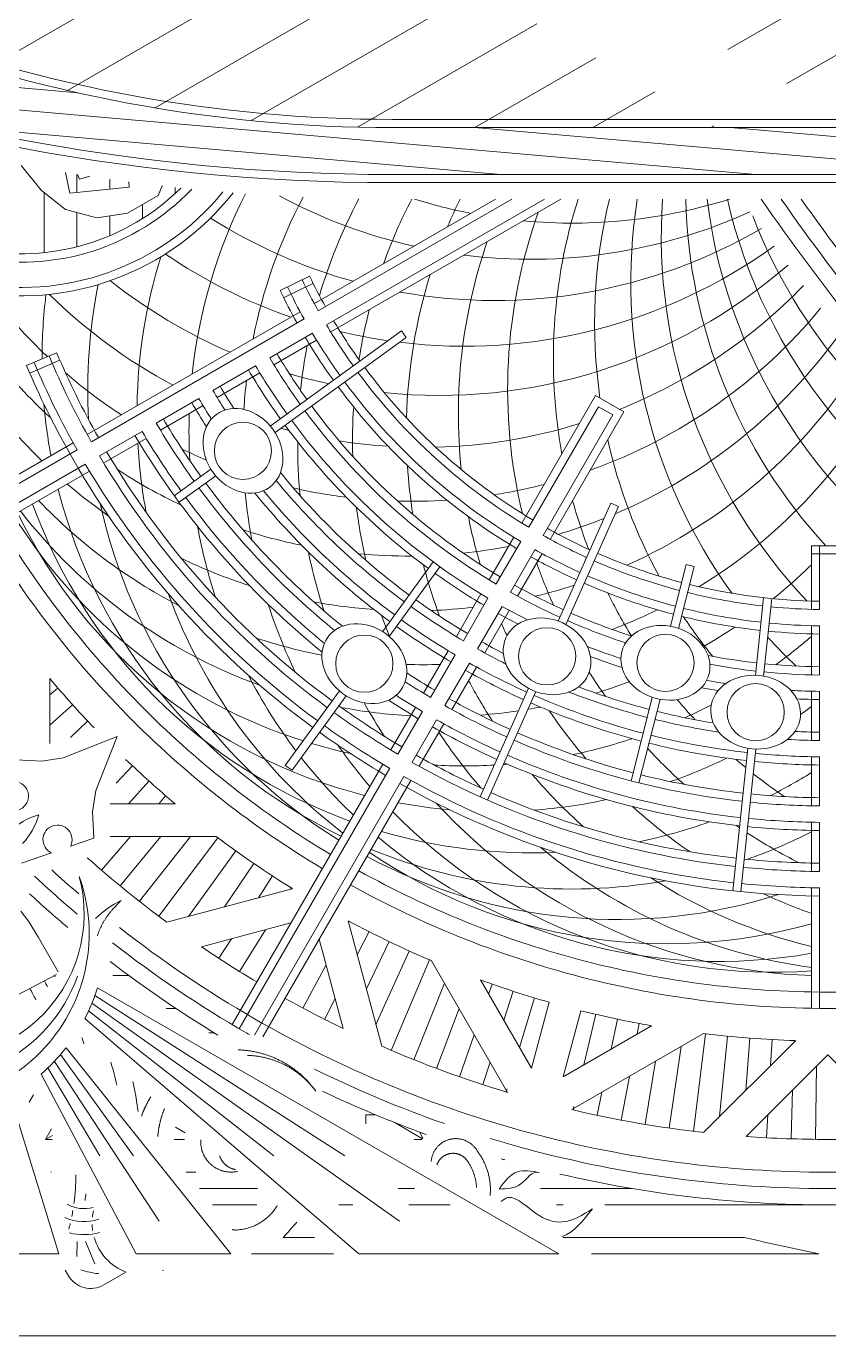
# Model space of a CAD drawing. Header units: inches. Extents: x -1.5 to 24.5, y -14.4 to 30.8.
# Drawn here: x 15.943 to 16.709, y 25.409 to 26.659 of the extents above; entities that cross this region are included whole.
import ezdxf

# ---------------------------------------------------------------- set-up
doc = ezdxf.new("R2010")
doc.units = ezdxf.units.IN
doc.header["$MEASUREMENT"] = 0
doc.layers.add('NOPLOT', color=5, linetype='Continuous', lineweight=5)

# ---------------------------------------------------------------- blocks, each defined once
blk = doc.blocks.new('Outline')
at = {"layer": 'NOPLOT', "color": 1}
blk.add_line((-1.25, 0), (-1.25, 2.3125), dxfattribs=at)
blk = doc.blocks.new('BG')
at = {"layer": 'NOPLOT', "color": 5}
for p, q in [((-0.8515, -1.4626), (-0.8515, 0)), ((-0.9948, -1.25), (-0.9169, -1.1721)), ((-1.4807, -1.2344), (-1.4807, -1.2656)), ((-1.4729, -1.2344), (-1.4729, -1.2656)), ((-0.9948, -1.25), (-0.9169, -1.3279)), ((-1.4807, -1.2578), (-1.4198, -1.2578)), ((-1.1542, -1.2578), (-1.039, -1.2578)), ((-0.9141, -1.2617), (-0.9839, -1.2609)), ((-1.4807, -1.2656), (-1.42, -1.2656)), ((-1.1543, -1.2656), (-1.0391, -1.2656)), ((-1.0071, -1.2819), (-1.0083, -1.2819)), ((-1.0082, -1.2808), (-0.9206, -1.3684)), ((-0.9146, -1.285), (-0.9614, -1.2835)), ((-1.357, -1.319), (-1.431, -1.3113)), ((-1.3562, -1.3113), (-1.4302, -1.3035)), ((-0.9845, -1.3045), (-1.0095, -1.3031)), ((-0.9156, -1.3083), (-0.9377, -1.3071)), ((-1.1505, -1.3329), (-1.2866, -1.3186)), ((-0.9608, -1.3282), (-1.0106, -1.3244)), ((-1.1513, -1.3407), (-1.2874, -1.3264)), ((-0.9358, -1.3532), (-1.0125, -1.3456)), ((-0.9425, -1.4942), (-1.015, -1.3685)), ((-0.9217, -1.378), (-1.0148, -1.3667)), ((-1.4627, -1.385), (-1.4608, -1.3775)), ((-1.4038, -1.4001), (-1.4627, -1.385)), ((-1.4018, -1.3925), (-1.4608, -1.3775)), ((-0.9248, -1.4012), (-1.0027, -1.39)), ((-1.2544, -1.4301), (-1.334, -1.4098)), ((-1.2563, -1.4377), (-1.3359, -1.4174)), ((-1.0227, -1.4193), (-1.0217, -1.4195)), ((-0.9738, -1.5025), (-1.0225, -1.4182)), ((-0.9284, -1.4242), (-0.9887, -1.4142)), ((-1.0147, -1.4317), (-1.0246, -1.4298)), ((-0.8671, -1.5242), (-0.8671, -1.4368)), ((-1.5213, -1.4569), (-1.5182, -1.4498)), ((-1.4055, -1.5), (-1.5182, -1.4498)), ((-0.9325, -1.4472), (-0.9742, -1.4393)), ((-1.4087, -1.5071), (-1.5213, -1.4569)), ((-1.0002, -1.4567), (-1.0288, -1.4506)), ((-0.9852, -1.4827), (-1.0334, -1.4714)), ((-0.937, -1.4701), (-0.9591, -1.4654)), ((-1.0368, -1.4856), (-0.9738, -1.5025)), ((-0.9421, -1.4928), (-0.9453, -1.4921)), ((-1.8115, -1.5045), (-1.6847, -1.7242)), ((-0.8515, -1.5089), (-0.8515, -1.5025)), ((-1.8115, -1.5202), (-1.6914, -1.7282)), ((-1.0449, -1.5158), (-0.9819, -1.5327)), ((-1.2411, -1.5817), (-1.3447, -1.5356)), ((-1.2379, -1.5746), (-1.3415, -1.5284)), ((-0.9819, -1.5327), (-1.0662, -1.5814)), ((-1.0016, -1.5441), (-1.049, -1.5298)), ((-1.7049, -1.736), (-1.8115, -1.5514)), ((-0.9589, -1.5555), (-1.0846, -1.6281)), ((-1.0277, -1.5591), (-1.0554, -1.5501)), ((-0.9593, -1.5569), (-0.9624, -1.556)), ((-1.7118, -1.7398), (-1.8115, -1.567)), ((-1.0527, -1.5736), (-1.0622, -1.5703)), ((-0.9663, -1.5792), (-0.9877, -1.5722)), ((-1.0658, -1.5803), (-1.0649, -1.5806)), ((-0.9737, -1.6013), (-1.0138, -1.5872)), ((-0.9817, -1.6232), (-1.0389, -1.6017)), ((-0.8515, -1.6498), (-0.8515, -1.6102)), ((-1.394, -1.6684), (-1.4606, -1.62)), ((-0.9901, -1.6449), (-1.0631, -1.6157)), ((-1.3986, -1.6747), (-1.4652, -1.6263)), ((-0.999, -1.6665), (-1.0853, -1.6298)), ((-0.9304, -1.6638), (-0.9147, -1.6367)), ((-0.9211, -1.6395), (-0.9153, -1.6362)), ((-0.914, -1.6373), (-0.914, -1.6447)), ((-1.0237, -1.681), (-1.0938, -1.6492)), ((-0.8671, -1.6597), (-0.8671, -1.6444)), ((-1.6858, -1.6568), (-1.6795, -1.6522)), ((-1.5949, -1.7819), (-1.6858, -1.6568)), ((-1.5886, -1.7773), (-1.6795, -1.6522)), ((-1.0578, -1.6901), (-1.1028, -1.6685)), ((-1.1226, -1.7075), (-1.0029, -1.6754)), ((-0.9374, -1.6812), (-0.9374, -1.6908)), ((-1.0901, -1.6988), (-1.1124, -1.6875)), ((-0.929, -1.6908), (-0.9374, -1.6908)), ((-1.2663, -1.7611), (-1.3375, -1.7094)), ((-1.121, -1.7071), (-1.122, -1.7065)), ((-1.105, -1.7351), (-1.0199, -1.7123)), ((-0.8515, -1.7163), (-0.8515, -1.703)), ((-1.2709, -1.7675), (-1.3421, -1.7158)), ((-1.0286, -1.73), (-1.0484, -1.72)), ((-1.0394, -1.7507), (-1.0806, -1.7286)), ((-1.7381, -1.7445), (-1.7244, -1.7725)), ((-1.7311, -1.7411), (-1.7174, -1.7691)), ((-1.5799, -1.9525), (-1.6971, -1.7496)), ((-1.5867, -1.9564), (-1.704, -1.7533)), ((-1.2709, -1.7675), (-1.2663, -1.7611)), ((-1.1529, -1.7624), (-1.154, -1.7617)), ((-1.1533, -1.7608), (-1.1213, -1.8805)), ((-1.1206, -1.7622), (-1.0978, -1.8473)), ((-1.1447, -1.7932), (-1.1656, -1.7796)), ((-1.0744, -1.8113), (-1.1141, -1.7865)), ((-1.136, -1.8256), (-1.1772, -1.7974)), ((-0.8671, -1.8495), (-0.8671, -1.7941)), ((-0.8515, -1.8371), (-0.8515, -1.7947)), ((-1.1268, -1.8597), (-1.1894, -1.8148)), ((-1.0869, -1.8309), (-1.1054, -1.8188)), ((-1.5221, -1.8688), (-1.5475, -1.8338)), ((-1.2031, -1.9347), (-1.2031, -1.8334)), ((-1.1271, -1.8882), (-1.202, -1.8319)), ((-1.0156, -1.8406), (-1.0156, -1.835)), ((-1.5284, -1.8734), (-1.5538, -1.8384)), ((-1.1413, -1.9067), (-1.2031, -1.8581)), ((-0.8828, -1.862), (-0.8828, -1.853)), ((-1.2351, -1.8736), (-1.2344, -1.8742)), ((-1.2344, -1.9345), (-1.2344, -1.8726)), ((-1.039, -1.8812), (-1.039, -1.8719)), ((-0.9256, -1.8721), (-0.9204, -1.863)), ((-0.914, -1.8736), (-0.914, -1.8638)), ((-1.8241, -1.8851), (-1.8151, -1.8889)), ((-1.2344, -1.8882), (-1.242, -1.8817)), ((-1.1559, -1.9249), (-1.2031, -1.8861)), ((-1.8151, -1.8889), (-1.7982, -1.918)), ((-1.2344, -1.9171), (-1.2561, -1.8976)), ((-1.823, -1.9163), (-1.828, -1.9168)), ((-1.8172, -1.973), (-1.823, -1.9163)), ((-1.7982, -1.918), (-1.7936, -1.9474)), ((-1.254, -1.9288), (-1.2705, -1.9133)), ((-1.1709, -1.9428), (-1.2031, -1.9151)), ((-1.0703, -1.932), (-1.0703, -1.9166)), ((-1.7936, -1.9474), (-1.8016, -1.9772)), ((-1.8333, -1.9541), (-1.8306, -1.9638)), ((-1.5586, -1.9583), (-1.501, -2.058)), ((-1.5519, -1.9543), (-1.4943, -2.054)), ((-1.2977, -1.9725), (-1.3132, -1.9561)), ((-1.8369, -1.9772), (-1.8172, -1.973)), ((-1.8306, -1.9638), (-1.835, -1.9656)), ((-1.8306, -1.9638), (-1.8306, -1.9638)), ((-1.5214, -2.0696), (-1.5789, -1.9699)), ((-1.5145, -2.0658), (-1.5721, -1.9661)), ((-1.5547, -1.965), (-1.5682, -1.9728)), ((-1.3094, -1.9921), (-1.3289, -1.9704)), ((-1.8016, -1.9772), (-1.8196, -2)), ((-1.6649, -1.9857), (-1.6526, -2.0144)), ((-1.6577, -1.9826), (-1.6454, -2.0113)), ((-1.3383, -1.9921), (-1.3448, -1.9845)), ((-1.292, -1.9921), (-1.3539, -1.9921)), ((-1.353, -1.9914), (-1.3523, -1.9921)), ((-0.924, -1.9905), (-0.914, -1.9963)), ((-0.9178, -1.9897), (-0.914, -1.9963)), ((-0.914, -1.9963), (-0.914, -1.9898)), ((-0.8828, -1.9912), (-0.8828, -1.9905)), ((-1.8196, -2), (-1.8437, -2.0195)), ((-0.9496, -2.0118), (-0.9566, -2.0078))]:
    blk.add_line(p, q, dxfattribs=at)
at = {"layer": 'NOPLOT', "color": 5, "linetype": 'Continuous'}
for p, q in [((-1.8227, -1.8725), (-1.8169, -1.8725)), ((-1.8065, -1.9038), (-1.7929, -1.9038)), ((-1.8305, -1.935), (-1.8211, -1.935)), ((-1.7955, -1.935), (-1.7765, -1.935)), ((-1.8351, -1.9663), (-1.8179, -1.9663)), ((-1.7986, -1.9663), (-1.766, -1.9663)), ((-1.8176, -1.9975), (-1.7604, -1.9975))]:
    blk.add_line(p, q, dxfattribs=at)
at = {"layer": 'NOPLOT', "color": 5}
for points in [[(-1.4042, -1.2578), (-1.3573, -1.2578)], [(-1.3417, -1.2578), (-1.2948, -1.2578)], [(-1.2792, -1.2578), (-1.2323, -1.2578)], [(-1.2167, -1.2578), (-1.1698, -1.2578)], [(-1.4043, -1.2656), (-1.3574, -1.2656)], [(-1.3418, -1.2656), (-1.2949, -1.2656)], [(-1.2793, -1.2656), (-1.2324, -1.2656)], [(-1.2168, -1.2656), (-1.1699, -1.2656)], [(-1.5023, -1.5418), (-1.624, -1.4715), (-1.6084, -1.4445), (-1.4867, -1.5147)], [(-1.4983, -1.5351), (-1.6133, -1.4687), (-1.6055, -1.4552), (-1.4905, -1.5216)], [(-1.4732, -1.5226), (-1.4326, -1.546)], [(-1.4769, -1.5294), (-1.4364, -1.5528)], [(-1.4482, -1.5731), (-1.4888, -1.5496)], [(-1.4442, -1.5664), (-1.4848, -1.5429)], [(-1.4228, -1.5607), (-1.3822, -1.5841)], [(-1.419, -1.5538), (-1.3784, -1.5773)], [(-1.39, -1.5976), (-1.4306, -1.5742)], [(-1.3941, -1.6043), (-1.4347, -1.5809)], [(-1.3649, -1.5851), (-1.3243, -1.6085)], [(-1.3687, -1.5919), (-1.3281, -1.6153)], [(-1.3399, -1.6356), (-1.3805, -1.6121)], [(-1.3359, -1.6289), (-1.3765, -1.6054)], [(-1.3146, -1.6232), (-1.274, -1.6466)], [(-1.3108, -1.6163), (-1.2702, -1.6398)], [(-1.2818, -1.6601), (-1.3224, -1.6367)], [(-1.2858, -1.6668), (-1.3264, -1.6434)], [(-1.2566, -1.6476), (-1.0118, -1.789)], [(-1.2604, -1.6544), (-1.0134, -1.797)], [(-1.0237, -1.8182), (-1.2722, -1.6746)], [(-1.0197, -1.8114), (-1.2682, -1.6679)], [(-1.6836, -1.7417), (-1.6601, -1.7823)], [(-1.6769, -1.7377), (-1.6534, -1.7783)], [(-1.6523, -1.7959), (-1.6289, -1.8365)], [(-1.6456, -1.7918), (-1.6222, -1.8325)], [(-1.6144, -1.846), (-1.5909, -1.8866)], [(-1.6211, -1.85), (-1.5976, -1.8906)], [(-1.5898, -1.9041), (-1.5664, -1.9447)], [(-1.5831, -1.9001), (-1.5597, -1.9407)]]:
    blk.add_lwpolyline(points, dxfattribs=at)
for centre in [(-1.3218, -1.3188), (-1.3689, -1.4049), (-1.3751, -1.5178), (-1.3681, -1.6921), (-1.5712, -1.8079)]:
    blk.add_circle(centre, 0.0273, dxfattribs=at)
for centre, radius, start, end in [((-1.9765, -1.25), 1.125, 0, 15), ((-1.9765, -1.25), 1.0938, 0, 15), ((-1.9765, -1.25), 1.1094, 0, 15), ((-1.9765, -1.25), 0.9219, 0, 15), ((-1.9765, -1.25), 0.9375, 0, 15), ((-1.9242, -0.8528), 0.5057, 282.8799, 334.703), ((-1.8728, -0.8631), 0.5057, 276.9654, 332.5906), ((-1.9765, -0.8494), 0.5057, 290.9694, 330.8188), ((-1.9765, -1.25), 1.0625, 0, 4.2069), ((-1.8728, -1.6369), 0.5057, 31.4648, 61.2045), ((-1.9242, -1.6472), 0.5057, 23.9648, 58.1994), ((-1.9765, -1.6506), 0.5057, 23.0092, 54.6229), ((-1.9765, -1.25), 0.9219, 345, 0), ((-1.9765, -1.25), 0.9375, 345, 0), ((-1.9765, -1.25), 1.0938, 345, 0), ((-1.9765, -1.25), 1.0625, 355.7931, 0), ((-1.9765, -1.25), 1.1094, 345, 0), ((-1.9765, -1.25), 1.125, 346.8733, 0), ((-1.8232, -0.8799), 0.5057, 271.326, 312.6357), ((-2.0288, -1.6472), 0.5057, 19.714, 50.5363), ((-1.9765, -1.25), 0.5489, 346.1024, 359.1845), ((-1.9765, -1.25), 0.5568, 354.402, 359.196), ((-1.9765, -1.25), 0.5724, 354.391, 359.2179), ((-1.9765, -1.25), 0.5802, 354.3858, 359.2285), ((-1.9765, -1.25), 0.6114, 354.366, 359.2679), ((-1.9765, -1.25), 0.6193, 354.3614, 359.2771), ((-1.9765, -1.25), 0.6349, 356.8138, 359.2949), ((-1.9765, -1.25), 0.6427, 357.3708, 359.3035), ((-1.9765, -1.25), 0.6739, 357.3304, 359.3358), ((-1.9765, -1.25), 0.6818, 356.7635, 359.3434), ((-1.9765, -1.25), 0.6974, 354.3209, 359.3581), ((-1.9765, -1.25), 0.7052, 354.3174, 359.3652), ((-1.9765, -1.25), 0.8302, 330.5392, 359.4608), ((-1.9765, -1.25), 0.7364, 354.3039, 359.3922), ((-1.9765, -1.25), 0.7443, 354.3007, 359.3986), ((-1.9765, -1.25), 0.7599, 354.2945, 359.4109), ((-1.9765, -1.25), 0.7677, 354.2915, 359.4169), ((-1.9765, -1.25), 0.7989, 354.2801, 359.4397), ((-1.9765, -1.25), 0.8068, 354.2774, 359.4451), ((-1.9765, -1.25), 0.8224, 354.2722, 359.4557), ((-1.7762, -0.9031), 0.5057, 265.9975, 313.5352), ((-2.0802, -1.6369), 0.5057, 21.8499, 46.0012), ((-1.8232, -1.6201), 0.5057, 38.9648, 44.5093), ((-1.7762, -1.5969), 0.5057, 35.9932, 40.9342), ((-1.7326, -1.5678), 0.5057, 35.257, 36.6995), ((-1.6932, -1.5333), 0.5057, 26.8518, 31.9576), ((-1.5759, -1.25), 0.5057, 312.3774, 358.2292), ((-1.5793, -1.3023), 0.5057, 314.2004, 4.158), ((-1.6587, -1.4939), 0.5057, 19.2464, 26.8322), ((-1.5896, -1.3537), 0.5057, 319.9712, 10.0288), ((-1.5793, -1.1977), 0.5057, 319.8774, 352.2814), ((-1.6064, -1.4033), 0.5057, 325.842, 15.7996), ((-1.5896, -1.1463), 0.5057, 327.3774, 346.3527), ((-1.6064, -1.0967), 0.5057, 334.8774, 340.4838), ((-1.7326, -0.9322), 0.5057, 312.1054, 316.5068), ((-1.6296, -1.0497), 0.5057, 326.746, 333.2536), ((-1.9765, -1.25), 0.9687, 352.9725, 358.1803), ((-2.1298, -1.6201), 0.5057, 353.9648, 41.0749), ((-1.6587, -1.0061), 0.5057, 321.4789, 325.6482), ((-1.6296, -1.4503), 0.5057, 331.7708, 17.6226), ((-2.1768, -1.5969), 0.5057, 353.0092, 35.8084), ((-1.9765, -1.25), 0.5568, 346.0967, 353.598), ((-2.2598, -1.5333), 0.5057, 352.7627, 24.4188), ((-2.2204, -1.5678), 0.5057, 349.714, 30.2449), ((-1.9765, -1.25), 0.5724, 346.0857, 353.609), ((-1.9765, -1.25), 0.5802, 346.0804, 353.6142), ((-1.9765, -1.25), 0.6114, 349.2345, 353.634), ((-1.9765, -1.25), 0.6193, 349.5347, 353.6386), ((-1.9765, -1.25), 0.6974, 346.0156, 353.6791), ((-1.9765, -1.25), 0.7443, 336.3007, 353.6993), ((-1.9765, -1.25), 0.7052, 346.0121, 353.6826), ((-1.9765, -1.25), 0.7599, 336.2945, 353.7055), ((-1.6587, -1.0061), 0.5057, 319.0529, 320.4228), ((-1.9765, -1.25), 0.7677, 336.2915, 353.7085), ((-1.9765, -1.25), 0.7364, 345.9986, 353.6961), ((-1.9765, -1.25), 0.7989, 336.2801, 353.7199), ((-1.6296, -1.0497), 0.5057, 325.309, 325.7456), ((-1.7326, -0.9322), 0.5057, 261.0273, 306.0352), ((-2.2943, -1.4939), 0.5057, 354.7214, 17.286), ((-1.8232, -1.6201), 0.5057, 29.8181, 33.8224), ((-1.9765, -1.25), 0.6349, 349.5105, 351.1862), ((-1.7326, -1.5678), 0.5057, 19.3518, 25.9471), ((-1.9765, -1.25), 0.8068, 330.5549, 353.7226), ((-1.9765, -1.25), 0.8224, 330.5443, 353.7278), ((-1.6932, -0.9667), 0.5057, 303.6776, 309.0068), ((-1.9765, -1.25), 0.6427, 349.1901, 350.6292), ((-1.7762, -1.5969), 0.5057, 24.6125, 27.7925), ((-1.9765, -1.25), 0.6739, 346.0268, 350.6696), ((-1.9765, -1.25), 0.6818, 346.023, 351.2365), ((-1.6932, -1.5333), 0.5057, 11.7464, 19.691), ((-1.9765, -1.25), 1.0625, 346.711, 353.6028), ((-1.6587, -1.0061), 0.5057, 309.9887, 312.8875), ((-1.6296, -1.0497), 0.5057, 312.6267, 318.1482), ((-1.6064, -1.0967), 0.5057, 317.809, 325.7536), ((-1.9765, -1.25), 0.5489, 336.4077, 345.287), ((-1.9765, -1.25), 0.5568, 336.402, 345.2927), ((-1.9765, -1.25), 0.5724, 336.391, 345.3037), ((-1.9765, -1.25), 0.5802, 336.3858, 345.3089), ((-1.6932, -0.9667), 0.5057, 282.7489, 298.5352), ((-1.6587, -1.4939), 0.5057, 337.7186, 10.1226), ((-1.8728, -1.6369), 0.5057, 20.9932, 26.3224), ((-1.9765, -1.25), 0.6739, 339.3304, 345.3626), ((-1.9765, -1.25), 0.6818, 338.7635, 345.3664), ((-1.9765, -1.25), 0.9687, 345.9242, 350.0039), ((-1.6587, -1.0061), 0.5057, 296.1776, 301.4931), ((-1.9765, -1.25), 0.6114, 336.366, 342.1548), ((-1.9765, -1.25), 0.6974, 336.3209, 345.3737), ((-1.9765, -1.25), 0.7052, 336.3174, 345.3773), ((-1.9765, -1.25), 0.7364, 336.3039, 345.3908), ((-1.7762, -1.5969), 0.5057, 11.8518, 18.4471), ((-1.6296, -1.0497), 0.5057, 311.5529, 311.5639), ((-1.9765, -1.25), 0.6193, 336.3614, 341.8547), ((-1.9765, -1.25), 0.6349, 338.8138, 341.8789), ((-1.9765, -1.25), 0.6427, 339.3708, 342.1993), ((-1.8232, -1.6201), 0.5057, 17.1125, 20.9309), ((-1.6932, -0.9667), 0.5057, 256.4746, 278.1501), ((-1.6296, -1.0497), 0.5057, 302.2075, 305.3875), ((-1.7326, -1.5678), 0.5057, 4.2464, 12.191), ((-1.9765, -1.6506), 0.5057, 16.4648, 21.7263), ((-2.0802, -1.6369), 0.5057, 1.4648, 17.2511), ((-1.6587, -1.0061), 0.5057, 285.4907, 291.0352), ((-1.9765, -1.25), 0.5489, 330.8155, 335.5923), ((-1.9765, -1.25), 0.5568, 330.804, 335.598), ((-1.9765, -1.25), 0.5724, 330.7821, 335.609), ((-1.6064, -1.0967), 0.5057, 304.0529, 310.6482), ((-1.5896, -1.1463), 0.5057, 310.309, 318.2536), ((-1.6587, -1.0061), 0.5057, 252.41, 280.286), ((-1.9765, -1.25), 0.5802, 330.7715, 335.6142), ((-1.9242, -1.6472), 0.5057, 13.4932, 17.8946), ((-1.9765, -1.25), 0.9219, 330.9712, 345), ((-1.9765, -1.25), 0.9375, 330.955, 345), ((-1.6296, -1.0497), 0.5057, 289.0658, 294.0068), ((-1.9765, -1.25), 0.6114, 330.7321, 335.634), ((-1.9765, -1.25), 0.6193, 330.7229, 335.6386), ((-1.6932, -1.5333), 0.5057, 343.6473, 2.6226), ((-2.0288, -1.6472), 0.5057, 8.9648, 14.5093), ((-1.8232, -1.6201), 0.5057, 9.5772, 10.9471), ((-1.9765, -1.25), 0.9687, 339.9961, 344.0758), ((-1.6296, -1.0497), 0.5057, 250.4184, 283.5352), ((-1.9765, -1.25), 0.5489, 306.4077, 329.1845), ((-1.9765, -1.25), 0.5568, 306.402, 329.196), ((-1.9765, -1.25), 0.6349, 330.7051, 333.1862), ((-1.9765, -1.25), 0.6974, 330.6419, 335.6791), ((-1.9765, -1.25), 1.0938, 330, 345), ((-1.9765, -1.25), 1.1094, 343.1377, 345), ((-1.9765, -1.25), 0.5724, 306.391, 329.2179), ((-1.9765, -1.25), 0.5802, 306.3858, 329.2285), ((-1.9765, -1.25), 0.6427, 330.6965, 332.6292), ((-1.9765, -1.25), 0.7052, 330.6348, 335.6826), ((-1.8232, -1.6201), 0.5057, 4.3518, 8.5211), ((-1.9765, -1.25), 0.6114, 306.366, 329.2679), ((-1.9765, -1.6506), 0.5057, 5.9932, 10.9342), ((-1.6064, -1.0967), 0.5057, 293.3005, 294.743), ((-1.9765, -1.25), 0.6739, 330.6642, 332.6696), ((-1.9765, -1.25), 0.6818, 330.6566, 333.2365), ((-1.9765, -1.25), 0.7364, 330.6078, 335.6961), ((-1.9765, -1.25), 0.7443, 330.6014, 335.6993), ((-1.7762, -1.5969), 0.5057, 4.2544, 4.691), ((-1.9765, -1.25), 1.0625, 336.3972, 343.289), ((-1.9765, -1.25), 1.125, 343.9219, 344.1149), ((-1.6064, -1.0967), 0.5057, 251.0137, 276.0352), ((-1.9765, -1.25), 0.6193, 306.3614, 329.2771), ((-1.9765, -1.25), 0.6349, 306.3525, 329.2949), ((-1.5896, -1.1463), 0.5057, 298.0424, 303.1482), ((-1.9765, -1.25), 0.7599, 330.5891, 335.7055), ((-1.9765, -1.25), 0.7677, 330.5831, 335.7085), ((-1.7762, -1.5969), 0.5057, 356.7464, 3.254), ((-1.6064, -1.0967), 0.5057, 281.1776, 286.5068), ((-1.9765, -1.25), 0.6427, 324.3482, 329.3035), ((-1.5793, -1.1977), 0.5057, 303.1678, 310.7536), ((-1.9765, -1.25), 0.7989, 330.5603, 335.7199), ((-2.2943, -1.4939), 0.5057, 342.714, 348.9863), ((-1.9765, -1.25), 0.6739, 324.3321, 329.3358), ((-1.9765, -1.25), 0.6818, 324.3283, 329.3434), ((-1.9242, -1.6472), 0.5057, 2.1125, 6.6995), ((-1.5896, -1.1463), 0.5057, 243.9649, 247.2373), ((-1.9765, -1.25), 0.6974, 324.3209, 329.3581), ((-1.9765, -1.25), 0.7052, 324.3174, 329.3652), ((-1.7326, -1.5678), 0.5057, 349.5162, 355.1226), ((-2.0288, -1.6472), 0.5057, 358.4932, 3.8224), ((-1.5896, -1.1463), 0.5057, 284.5605, 290.3875), ((-1.8728, -1.6369), 0.5057, 358.2699, 1.9576), ((-1.9765, -1.25), 0.7364, 326.9483, 329.3922), ((-1.9765, -1.25), 1.1094, 333.8122, 340.7552), ((-1.5896, -1.1463), 0.5057, 252.7489, 268.5352), ((-1.9765, -1.25), 0.6427, 306.3482, 323.6518), ((-1.9765, -1.25), 0.7443, 327.2001, 329.3986), ((-1.9765, -1.25), 0.7599, 327.1833, 329.4109), ((-1.9765, -1.25), 0.9687, 331.8197, 337.0275), ((-1.9765, -1.25), 1.125, 334.6273, 340.0878), ((-2.2598, -1.5333), 0.5057, 331.7099, 347.2511), ((-1.5793, -1.1977), 0.5057, 242.6685, 250.286), ((-1.5896, -1.1463), 0.5057, 273.6776, 279.0068), ((-1.9765, -1.25), 0.6739, 309.2171, 323.6679), ((-1.9765, -1.6506), 0.5057, 354.6125, 0.4395), ((-1.9765, -1.25), 0.7677, 326.9174, 329.4169), ((-1.8232, -1.6201), 0.5057, 349.2464, 356.8322), ((-1.9765, -1.25), 0.6818, 309.491, 323.6717), ((-1.9765, -1.25), 0.7989, 324.2801, 329.4397), ((-1.9765, -1.25), 0.8068, 324.2774, 329.4451), ((-2.1768, -1.5969), 0.5057, 346.4648, 351.7263), ((-2.0802, -1.6369), 0.5057, 350.9932, 356.3224), ((-1.9765, -1.25), 0.6974, 309.471, 323.6791), ((-1.9765, -1.25), 0.7052, 309.1804, 323.6826), ((-1.5793, -1.1977), 0.5057, 289.0529, 291.5055), ((-1.5759, -1.25), 0.5057, 299.0021, 303.2536), ((-1.9765, -1.25), 0.8224, 324.2722, 329.4557), ((-1.9765, -1.25), 0.8302, 324.2696, 329.4608), ((-1.5793, -1.1977), 0.5057, 255.4907, 261.0352), ((-1.9242, -1.6472), 0.5057, 349.3518, 355.9471), ((-1.5793, -1.3023), 0.5057, 304.8774, 310.4838), ((-1.5759, -1.25), 0.5057, 242.1965, 253.5352), ((-1.9765, -1.25), 0.5489, 300.8155, 305.5923), ((-1.5793, -1.1977), 0.5057, 277.0605, 282.8875), ((-1.7326, -1.5678), 0.5057, 295.842, 345.7996), ((-2.2204, -1.5678), 0.5057, 327.5922, 344.5093), ((-1.9765, -1.25), 0.5568, 300.804, 305.598), ((-1.5793, -1.1977), 0.5057, 266.1776, 271.5068), ((-2.0288, -1.6472), 0.5057, 347.1125, 352.9395), ((-1.6932, -1.5333), 0.5057, 289.9712, 340.0288), ((-1.7762, -1.5969), 0.5057, 343.266, 347.6226), ((-1.5896, -1.3537), 0.5057, 307.9674, 316.3527), ((-1.9765, -1.25), 1.0625, 330.8426, 334.2069), ((-1.9765, -1.25), 0.5724, 300.7821, 305.609), ((-1.9765, -1.25), 0.5802, 300.7715, 305.6142), ((-1.9765, -1.25), 0.7989, 300.5603, 323.7199), ((-1.9765, -1.25), 0.7364, 306.3039, 321.0517), ((-1.9765, -1.25), 0.7443, 306.3007, 320.7999), ((-1.6587, -1.4939), 0.5057, 284.2004, 334.158), ((-1.6296, -1.4503), 0.5057, 282.3774, 328.2292), ((-1.6064, -1.4033), 0.5057, 289.8774, 322.2814), ((-1.9765, -1.25), 0.9219, 315, 329.0288), ((-1.9765, -1.25), 0.5489, 295.7354, 299.1845), ((-1.9765, -1.25), 0.5568, 295.7411, 299.196), ((-2.1298, -1.6201), 0.5057, 343.4932, 347.8946), ((-1.9765, -1.25), 0.7677, 300.5831, 321.0826), ((-1.9765, -1.25), 0.8068, 300.5549, 323.7226), ((-1.9765, -1.25), 0.8224, 300.5443, 323.7278), ((-1.9765, -1.25), 0.7599, 306.2945, 320.8167), ((-1.5759, -1.25), 0.5057, 281.5529, 288.1482), ((-1.8728, -1.6369), 0.5057, 341.7464, 349.1093), ((-1.9765, -1.25), 0.9375, 315, 329.045), ((-1.9765, -1.25), 0.5724, 295.7521, 299.2179), ((-1.5759, -1.25), 0.5057, 259.0658, 264.0068), ((-1.9765, -1.25), 0.6114, 300.7321, 305.634), ((-1.9765, -1.25), 0.8302, 300.5392, 323.7304), ((-1.5793, -1.3023), 0.5057, 242.4277, 258.7444), ((-2.1768, -1.5969), 0.5057, 325.6917, 340.9342), ((-1.9765, -1.25), 0.5802, 295.7574, 299.2285), ((-1.9765, -1.25), 0.6193, 300.7229, 305.6386), ((-1.5759, -1.25), 0.5057, 269.5605, 275.3875), ((-1.7762, -1.5969), 0.5057, 301.7708, 342.3309), ((-1.9765, -1.6506), 0.5057, 341.8518, 348.4471), ((-1.5793, -1.3023), 0.5057, 287.809, 295.7536), ((-1.5896, -1.3537), 0.5057, 297.3774, 307.0441), ((-1.9765, -1.25), 0.9687, 322.9725, 328.1803), ((-1.9765, -1.25), 0.6349, 300.7051, 305.6475), ((-1.9765, -1.25), 0.6427, 300.6965, 305.6518), ((-2.0802, -1.6369), 0.5057, 344.5651, 345.4395), ((-2.0802, -1.6369), 0.5057, 343.2348, 343.4417), ((-1.5793, -1.3023), 0.5057, 275.4751, 280.6482), ((-1.8232, -1.6201), 0.5057, 307.7186, 340.1226), ((-1.9765, -1.25), 1.0938, 321.8482, 330), ((-1.9765, -1.25), 1.0625, 325.7931, 329.1574), ((-1.5896, -1.3537), 0.5057, 243.3192, 263.7655), ((-1.5793, -1.3023), 0.5057, 263.3005, 266.4429), ((-1.9242, -1.6472), 0.5057, 334.2464, 342.191), ((-1.9765, -1.25), 1.1094, 322.0451, 330), ((-1.9765, -1.25), 1.1094, 330, 330.1759), ((-1.9765, -2.0198), 0.2574, 285.399, 51.859), ((-2.1298, -1.6201), 0.5057, 321.5737, 336.6995), ((-1.9765, -1.25), 0.6739, 300.6642, 302.7829), ((-1.9765, -1.25), 0.6818, 300.6566, 302.509), ((-1.9765, -2.0198), 0.2494, 286.6299, 50.6281), ((-1.5896, -1.3537), 0.5057, 280.309, 288.2536), ((-1.9765, -1.25), 1.125, 322.5261, 328.8582), ((-1.9765, -1.25), 0.6974, 300.6419, 302.529), ((-1.9765, -1.25), 0.7052, 300.6348, 302.8196), ((-1.9765, -1.25), 0.7364, 300.6078, 305.6961), ((-2.0288, -1.6472), 0.5057, 334.3518, 337.2359), ((-1.9765, -2.0198), 0.2253, 290.9001, 46.3579), ((-1.5896, -1.3537), 0.5057, 268.0424, 273.1482), ((-1.9765, -1.25), 0.7443, 300.6014, 305.6993), ((-1.9765, -2.0198), 0.2172, 292.5643, 44.6936), ((-2.0802, -1.6369), 0.5057, 315.3373, 331.9576), ((-1.9765, -1.25), 0.7599, 300.5891, 305.7055), ((-1.9765, -1.6506), 0.5057, 326.7464, 334.691), ((-1.8728, -1.6369), 0.5057, 313.6473, 332.6226), ((-1.9765, -1.25), 0.9687, 316.2554, 320.0039), ((-1.6064, -1.4033), 0.5057, 252.7328, 269.1241), ((-1.9765, -1.25), 1.0625, 318.3255, 323.6028), ((-1.6064, -1.4033), 0.5057, 273.1678, 280.7536), ((-1.9765, -1.25), 0.9219, 300, 315), ((-2.0288, -1.6472), 0.5057, 319.2464, 326.8322), ((-1.9765, -1.25), 0.9375, 300, 315), ((-1.9242, -1.6472), 0.5057, 319.5162, 325.1226), ((-1.6296, -1.4503), 0.5057, 258.5548, 273.2536), ((-1.9765, -1.25), 0.7989, 292.9559, 299.4397), ((-1.9765, -1.25), 0.9687, 309.9961, 313.7446), ((-1.9765, -1.25), 0.8068, 292.9586, 299.4451), ((-1.9765, -1.25), 0.8224, 292.9639, 299.4557), ((-1.9765, -1.25), 0.8302, 292.9664, 299.4608), ((-1.9765, -1.25), 1.0938, 317.4149, 319.2099), ((-1.9765, -1.25), 1.1094, 316.9816, 319.8013), ((-1.9765, -1.25), 1.125, 317.387, 319.8792), ((-1.9242, -1.6472), 0.5057, 291.577, 315.7996), ((-1.9765, -1.6506), 0.5057, 299.2673, 317.6226), ((-2.0288, -1.6472), 0.5057, 307.5504, 316.6374), ((-1.6587, -1.4939), 0.5057, 263.0137, 269.9704), ((-1.6587, -1.4939), 0.5057, 274.8774, 280.4838)]:
    blk.add_arc(centre, radius, start, end, dxfattribs=at)
at = {"layer": 'NOPLOT', "color": 5, "extrusion": (0, 0, -1)}
for centre, major_axis in [((-1.3218, -1.3188), (-0.0045, -0.0427)), ((-1.3689, -1.4049), (-0.0106, -0.0416)), ((-1.3751, -1.5178), (-0.0175, -0.0393)), ((-1.3681, -1.6921), (-0.0253, -0.0348)), ((-1.5712, -1.8079), (-0.0348, -0.0253))]:
    blk.add_ellipse(centre, major_axis=major_axis, ratio=0.818187, dxfattribs=at)

msp = doc.modelspace()

# ---------------------------------------------------------------- linework, layer by layer
at = {"layer": 'NOPLOT', "linetype": 'Continuous'}
for p, q in [((15.9826, 26.5975), (16.2555, 26.7551)), ((15.9053, 26.6178), (16.1264, 26.7455)), ((16.0663, 26.5809), (16.3179, 26.7261)), ((16.1578, 26.5687), (16.3742, 26.6937)), ((16.6128, 26.6366), (16.6986, 26.6861)), ((16.2595, 26.5625), (16.4304, 26.6612)), ((16.669, 26.6041), (16.7548, 26.6536)), ((16.3713, 26.5621), (16.4867, 26.6287)), ((15.6644, 26.6239), (15.9929, 26.5952)), ((15.7555, 26.5946), (16.6395, 26.5173)), ((16.4838, 26.5621), (16.5429, 26.5962)), ((16.5963, 26.5621), (16.5992, 26.5638)), ((15.8811, 26.5623), (16.3957, 26.5173)), ((16.3709, 26.5621), (16.8833, 26.5173)), ((16.6148, 26.5621), (17.1271, 26.5173))]:
    msp.add_line(p, q, dxfattribs=at)
at = {"layer": 'NOPLOT'}
for p, q in [((16.2928, 26.5699), (16.8112, 26.5699)), ((16.9317, 26.5621), (16.2928, 26.5621)), ((17.6107, 26.5173), (16.2928, 26.5173)), ((17.6107, 26.5095), (16.2928, 26.5095)), ((15.9786, 25.9606), (16.03, 25.9808)), ((16.0097, 25.9294), (16.03, 25.9808)), ((15.9331, 25.9585), (15.9465, 25.9581)), ((15.9465, 25.9581), (15.9583, 25.9573)), ((15.9583, 25.9573), (15.9786, 25.9606)), ((16.0065, 25.9091), (16.0097, 25.9294)), ((16.0072, 25.8973), (16.0065, 25.9091)), ((16.0077, 25.8839), (16.0072, 25.8973)), ((15.9856, 25.8762), (16.0077, 25.8839)), ((15.9387, 25.8599), (15.9673, 25.8699)), ((15.9456, 25.8047), (15.9382, 25.8143)), ((15.955, 25.7889), (15.9456, 25.8047)), ((15.9738, 25.7562), (15.955, 25.7889)), ((15.9065, 25.7192), (15.9721, 25.7536)), ((16.2993, 25.5182), (16.006, 25.7263)), ((16.2473, 25.5807), (16.0088, 25.7337)), ((16.1796, 25.5807), (16.0029, 25.719)), ((16.0458, 25.5807), (15.976, 25.6772)), ((16.0135, 25.5807), (15.964, 25.6646)), ((16.0701, 25.5182), (15.9702, 25.6708)), ((15.9916, 25.4846), (15.992, 25.499)), ((16.0087, 25.4776), (16, 25.499)), ((15.9806, 25.4714), (15.9833, 25.4666)), ((16.0173, 25.4575), (16.0385, 25.4697))]:
    msp.add_line(p, q, dxfattribs=at)
msp.add_lwpolyline([(17.1444, 26.4938), (17.1444, 26.4345), (16.8341, 26.2554, -0.032542), (16.6444, 26.4938)], format="xyb", dxfattribs=at)
for points in [[(15.8146, 25.6821, 0.604743), (15.9939, 25.8474, -0.600675), (15.8024, 25.6364)], [(16.0113, 25.7411), (16.4515, 25.487), (16.2605, 25.487), (15.9993, 25.7117, 0.044906)], [(15.9814, 25.6838), (16.1384, 25.487), (16.0483, 25.487), (15.9575, 25.6587, 0.049074)], [(15.9279, 25.6381), (15.9745, 25.487), (15.9089, 25.487), (15.8936, 25.6235, 0.052881)]]:
    msp.add_lwpolyline(points, format="xyb", close=True, dxfattribs=at)
for centre, radius, start, end in [((16.2928, 28.422), 1.9125, 247.2046, 270), ((16.2928, 28.422), 1.9047, 248.0831, 270), ((16.2928, 27.9381), 1.376, 248.8335, 270), ((16.2928, 27.9381), 1.3682, 249.2289, 270), ((18.5695, 27.8307), 2.3281, 215.0457, 222.3171), ((18.5695, 27.8307), 2.3125, 215.3177, 222.4016), ((15.9316, 25.924), 0.0139, 205.3083, 116.4266), ((15.9734, 25.8419), 0.0667, 105.7614, 133.0107), ((15.8911, 25.9242), 0.0667, 316.9893, 344.2386), ((15.9732, 25.8824), 0.0139, 333.5734, 244.6917), ((15.8515, 25.8023), 0.1494, 253.2818, 340.3883), ((15.6771, 25.5874), 0.3365, 29.1999, 29.3983), ((15.6799, 25.5923), 0.3052, 26.7484, 29.0152), ((15.6494, 25.5815), 0.3528, 27.0278, 28.0789), ((15.6771, 25.5874), 0.3365, 17.3377, 18.4103), ((15.7775, 25.5633), 0.2132, 352.4367, 359.7731), ((15.6494, 25.5815), 0.3528, 352.9043, 353.9733), ((15.9983, 25.5615), 0.0313, 239.5224, 286.2978), ((15.7775, 25.5633), 0.2132, 349.0545, 350.581), ((16.0564, 25.5166), 0.0502, 166.728, 173.7431), ((15.9983, 25.5615), 0.0437, 245.5671, 289.0799), ((15.7775, 25.5633), 0.2132, 345.7062, 347.2228), ((16.0564, 25.5166), 0.0502, 181.7115, 188.1728), ((15.9983, 25.5615), 0.0561, 255.9789, 285.5998), ((16.0564, 25.5166), 0.0502, 195.9463, 249.1091), ((16.0049, 25.479), 0.0249, 210, 300), ((16.021, 25.5521), 0.0843, 252.424, 264.2423)]:
    msp.add_arc(centre, radius, start, end, dxfattribs=at)
for points in [[(16.0095, 25.8072), (16.0165, 25.8141), (16.025, 25.8202), (16.0339, 25.8245)], [(16.0339, 25.8245), (16.0316, 25.8221), (16.0293, 25.8196), (16.027, 25.8172)], [(16.0299, 25.648), (16.0283, 25.6554), (16.0263, 25.6627), (16.024, 25.6699)], [(16.4836, 25.5302), (16.4745, 25.5186), (16.4654, 25.507), (16.4543, 25.5034)], [(16.1884, 25.5026), (16.1984, 25.5026), (16.2084, 25.5026), (16.2184, 25.5026)], [(16.4557, 25.5026), (16.5342, 25.5026), (16.6115, 25.5026), (16.6282, 25.5026)], [(16.6282, 25.5026), (16.652, 25.4974), (16.6758, 25.4922), (16.6996, 25.487)], [(16.2365, 25.487), (16.2107, 25.487), (16.1846, 25.487), (16.1584, 25.487)], [(16.6996, 25.487), (16.6315, 25.487), (16.5589, 25.487), (16.4827, 25.487)], [(16.0739, 25.4712), (16.0738, 25.4712), (16.0737, 25.4713), (16.0736, 25.4714)]]:
    msp.add_open_spline(points, degree=3, dxfattribs=at)
for points, weights in [([(16.027, 25.8172), (16.0199, 25.8097), (16.0145, 25.8007), (16.0112, 25.7906)], [1, 0.961869131976, 0.940019859188, 0.934452181637]), ([(16.1454, 25.6818), (16.1756, 25.6809), (16.2021, 25.6666), (16.2195, 25.6425)], [0.951496209846, 0.90022561718, 0.916393547232, 1]), ([(16.2195, 25.6425), (16.2042, 25.6632), (16.1812, 25.6757), (16.1545, 25.6765)], [1, 0.904488910845, 0.874051500817, 0.908687769915]), ([(16.0534, 25.6186), (16.0556, 25.625), (16.0586, 25.6312), (16.0622, 25.637)], [0.977785297329, 0.960913483211, 0.947886793109, 0.938705227025]), ([(16.0753, 25.6257), (16.0717, 25.6172), (16.0696, 25.6083), (16.0689, 25.5992)], [0.898169712831, 0.904256226656, 0.918740247557, 0.941621775533]), ([(16.1278, 25.5806), (16.1301, 25.5737), (16.1356, 25.5688), (16.143, 25.5675)], [0.981384049157, 0.864145481469, 0.834631949391, 0.892843452923]), ([(16.3729, 25.5504), (16.3725, 25.5602), (16.3691, 25.5693), (16.3633, 25.5769)], [0.937790962674, 0.928082113187, 0.948818458963, 1]), ([(16.3738, 25.585), (16.3828, 25.5732), (16.3874, 25.5585), (16.3859, 25.5429)], [1, 0.908937480789, 0.862513017196, 0.860726609221]), ([(16.1427, 25.5098), (16.1595, 25.5102), (16.1742, 25.5187), (16.1828, 25.5332)], [1, 0.912925920192, 0.909457104378, 0.989593552559]), ([(16.1398, 25.5102), (16.1408, 25.5101), (16.1417, 25.5099), (16.1427, 25.5098)], [0.988536435357, 0.992247367633, 0.996068555848, 1]), ([(16.0739, 25.4714), (16.0739, 25.4713), (16.0739, 25.4712), (16.0739, 25.4712)], [0.997693545624, 0.998450349249, 0.999219167374, 1])]:
    msp.add_rational_spline(points, weights, degree=3, dxfattribs=at)
for points, knots in [([(16.0451, 25.6517), (16.0453, 25.6508), (16.0455, 25.6498), (16.0476, 25.6402), (16.049, 25.6316), (16.05, 25.6229)], [33.35022942, 33.35022942, 33.35022942, 33.35022942, 33.35307473, 33.35307473, 33.37758592, 33.37758592, 33.37758592, 33.37758592]), ([(16.4323, 25.5648), (16.4251, 25.5661), (16.4094, 25.569), (16.3997, 25.556), (16.3945, 25.5489)], [0, 0, 0, 0, 0.02403412, 0.05236752, 0.05236752, 0.05236752, 0.05236752]), ([(16.3945, 25.5489), (16.4018, 25.5491), (16.4161, 25.5494), (16.4259, 25.5668), (16.4325, 25.5648), (16.4326, 25.5647)], [0.05236752, 0.05236752, 0.05236752, 0.05236752, 0.0776612, 0.10148444, 0.10187145, 0.10187145, 0.10187145, 0.10187145]), ([(16.3963, 25.5369), (16.3984, 25.5389), (16.4092, 25.5456), (16.4286, 25.5221), (16.4581, 25.5141), (16.4742, 25.5242), (16.4836, 25.5302)], [26.1590178, 26.1590178, 26.1590178, 26.1590178, 26.1696653, 26.2109794, 26.2371097, 26.2745494, 26.2745494, 26.2745494, 26.2745494]), ([(16.2014, 25.5172), (16.1982, 25.5136), (16.1951, 25.5101), (16.1919, 25.5065), (16.1907, 25.5052), (16.1896, 25.5039), (16.1884, 25.5026)], [11.81569345, 11.81569345, 11.81569345, 11.81569345, 11.83267022, 11.83267022, 11.83267022, 11.83880648, 11.83880648, 11.83880648, 11.83880648])]:
    msp.add_open_spline(points, degree=3, knots=knots, dxfattribs=at)
for points, weights, knots in [([(16.145, 25.5658), (16.1349, 25.5636), (16.1251, 25.5666), (16.118, 25.5739), (16.1123, 25.5798), (16.1093, 25.5876), (16.1099, 25.596)], [0.947624725388, 0.883154987081, 0.900613411951, 1, 0.917933084896, 0.891727834317, 0.921384248264], [6.381356, 6.381356, 6.381356, 6.381356, 7.388475, 7.388475, 7.388475, 8.220088, 8.220088, 8.220088, 8.220088]), ([(16.3297, 25.5753), (16.3297, 25.5754), (16.3297, 25.5754), (16.3297, 25.5755), (16.3306, 25.5862), (16.3377, 25.5943), (16.3482, 25.5965), (16.3587, 25.5988), (16.3685, 25.5944), (16.3738, 25.585)], [0.997934708732, 0.998619484199, 0.999307914622, 1, 0.868949919426, 0.868949919426, 1, 0.868949919426, 0.868949919426, 1], [20.977188, 20.977188, 20.977188, 20.977188, 20.983924, 20.983924, 20.983924, 22.259466, 22.259466, 22.259466, 23.535008, 23.535008, 23.535008, 23.535008]), ([(16.3633, 25.5769), (16.3589, 25.5824), (16.3521, 25.5845), (16.3454, 25.5822), (16.3406, 25.5806), (16.3369, 25.5771), (16.3352, 25.5722)], [1, 0.879434696193, 0.879434696193, 1, 0.91056686815, 0.887473593787, 0.930720176912], [16.04319, 16.04319, 16.04319, 16.04319, 17.264921, 17.264921, 17.264921, 18.171178, 18.171178, 18.171178, 18.171178])]:
    msp.add_rational_spline(points, weights, degree=3, knots=knots, dxfattribs=at)

# ---------------------------------------------------------------- block references
at = {"color": 1, "rotation": 89.99999999999999}
msp.add_blockref('Outline', (17.958, 26.6589), dxfattribs=at)
at = {"layer": 'NOPLOT', "rotation": 270}
msp.add_blockref('BG', (17.958, 24.6823), dxfattribs=at)

doc.saveas('drawing.dxf')
